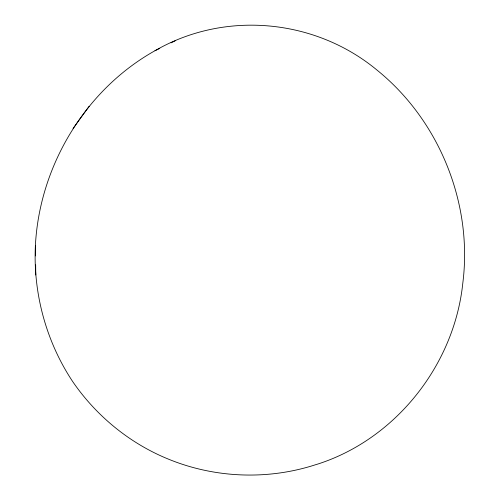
<?xml version="1.0" encoding="UTF-8"?>
<svg xmlns="http://www.w3.org/2000/svg" width="500" height="500" viewBox="0 0 500 500"><rect width="100%" height="100%" fill="white"/><g stroke="black" fill="none" stroke-linecap="round" stroke-linejoin="round"><path stroke-width="0.75" d="M35.387 245.725C39.4 166.188 85.206 89.731 154.963 50.731C224.8 10.244 315.15 18.719 377.069 70.138C439.344 120.438 472.944 203.656 462.812 283.069C454.369 364.712 395.95 439.106 317.362 464.2L315.512 464.744C267.2 480.45 213.463 478.125 166.656 458.394L164.981 457.7C127.725 441.75 95.475 414.875 72.606 381.456C46.188 341.594 33.087 293.481 35.387 245.725L35.506 255.919M89.087 106.35L73.075 128.469M171.044 42.844L175.15 40.856M154.963 50.731L159.775 48.394M35.656 264.85L35.769 274.988"/></g></svg>
